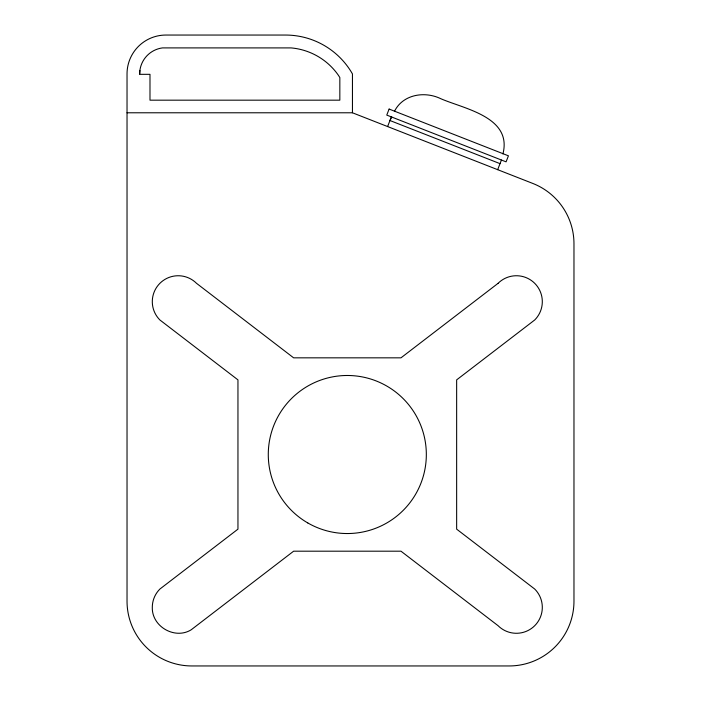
<?xml version="1.0" encoding="UTF-8"?>
<svg xmlns="http://www.w3.org/2000/svg" width="701" height="701" viewBox="0 0 701 701"><rect width="100%" height="100%" fill="white"/><g stroke="black" fill="none" stroke-linecap="round" stroke-linejoin="round"><path stroke-width="1.05" d="M139.885 70.494L139.639 74.324L149.988 74.324L149.988 100.173L339.836 100.173L339.836 77.557L338.469 75.393A64.474 64.474 0 0 0 291.143 47.913L162.474 47.905A26.226 26.226 0 0 0 139.665 73.912M502.924 153.94C512.501 116.918 463.957 108.857 440.64 98.639C424.613 90.893 402.795 94.355 394.435 111.433M387.6 126.557L391.386 116.909M497.666 169.677L501.443 160.03M391.701 116.857L389.966 120.528L500.032 163.648M127.03 112.782L352.445 112.782L532.83 183.452A64.772 64.772 0 0 1 573.97 243.764L573.97 601.178A64.772 64.772 0 0 1 509.198 665.95L191.802 665.95A64.772 64.772 0 0 1 127.03 601.178L127.03 73.912A38.862 38.862 0 0 1 165.892 35.05L285.5 35.05A77.092 77.092 0 0 1 352.445 73.912L352.445 112.782M389.116 109.058L386.759 115.095L506.078 161.843L508.435 155.815L389.116 109.058M498.078 283.327L400.981 357.834L293.631 357.834L196.525 283.327A25.911 25.911 0 0 0 159.889 283.327A25.911 25.911 0 0 0 159.889 319.971L237.954 379.872L237.954 529.15L159.889 589.05A25.911 25.911 0 0 0 152.301 607.373C151.723 626.528 174.864 639.89 191.163 629.813L293.631 551.188L400.981 551.188L498.078 625.695A25.911 25.911 0 0 0 534.723 625.695A25.911 25.911 0 0 0 534.723 589.05L456.649 529.15L456.649 379.872L534.723 319.971A25.911 25.911 0 0 0 534.723 283.327A25.911 25.911 0 0 0 498.078 283.327M307.792 522.946A79.02 79.02 0 0 0 426.331 454.511A79.02 79.02 0 0 0 307.792 386.076A79.02 79.02 0 0 0 307.792 522.946"/></g></svg>
